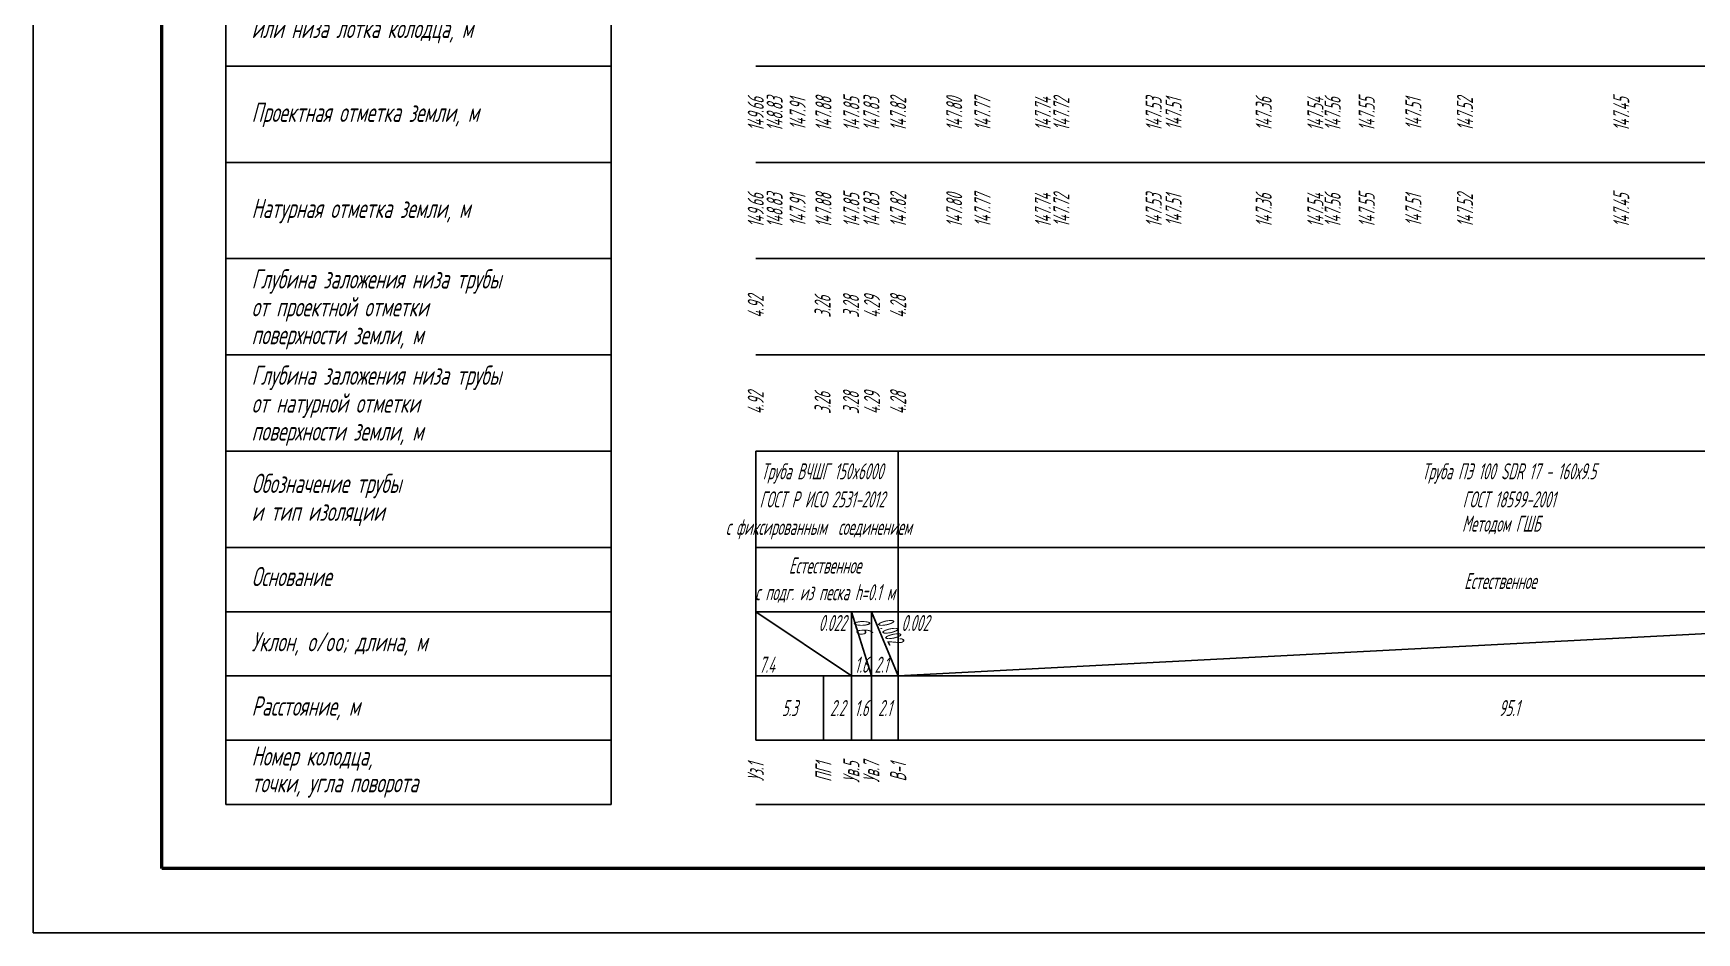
# Model space of a CAD drawing. Header units: metres. Extents: x -30 to 2050, y -904 to 400.
# Drawn here: x -30 to 229, y -20 to 120.1 of the extents above; entities that cross this region are included whole.
import ezdxf
from ezdxf.enums import TextEntityAlignment as Align

# ---------------------------------------------------------------- set-up
doc = ezdxf.new("R2010")
doc.units = ezdxf.units.M
doc.header["$LTSCALE"] = 0.2
doc.layers.add('Таблица', color=7, linetype='Continuous')
doc.styles.get("Standard").update_dxf_attribs({"font": 'SPDS.shx', "width": 0.7, "oblique": 15, "height": 3})

msp = doc.modelspace()

# ---------------------------------------------------------------- linework, layer by layer
at = {"color": 0}
msp.add_lwpolyline([(-30, 400), (2050, 400), (2050, -20), (-30, -20)], close=True, dxfattribs=at)
at = {"color": 7, "linetype": 'Continuous', "lineweight": 50}
msp.add_lwpolyline([(2045, -10), (-10, -10), (-10, 395), (2045, 395)], close=True, dxfattribs=at)
at = {"layer": 'Таблица'}
for p, q in [((0, 130), (0, 50)), ((0, 130), (0, 0)), ((60, 130), (60, 115)), ((0, 115), (60, 115)), ((60, 115), (60, 100)), ((82.5, 115), (511.73873, 115)), ((0, 100), (60, 100)), ((0, 100), (60, 100)), ((60, 100), (60, 85)), ((82.5, 100), (511.73873, 100)), ((0, 85), (60, 85)), ((60, 85), (60, 70)), ((82.5, 85), (511.73873, 85)), ((0, 70), (60, 70)), ((60, 70), (60, 55)), ((82.5, 70), (511.73873, 70)), ((0, 55), (60, 55)), ((60, 55), (60, 40)), ((82.5, 55), (511.73873, 55)), ((82.5, 55), (82.5, 40)), ((104.66989, 55), (104.66989, 30)), ((0, 40), (60, 40)), ((0, 40), (60, 40)), ((60, 40), (60, 30)), ((82.5, 40), (82.5, 30)), ((82.5, 40), (511.73873, 40)), ((0, 30), (60, 30)), ((60, 30), (60, 20)), ((82.5, 30), (82.5, 20)), ((82.5, 30), (97.38862, 20)), ((82.5, 30), (511.73873, 30)), ((97.38862, 30), (97.38862, 20)), ((97.38862, 30), (100.50386, 20)), ((100.50386, 30), (100.50386, 20)), ((100.50386, 30), (104.66989, 20)), ((104.66989, 30), (104.66989, 20)), ((104.66989, 20), (294.90565, 30)), ((0, 20), (60, 20)), ((60, 20), (60, 10)), ((82.5, 20), (82.5, 10)), ((82.5, 20), (511.73873, 20)), ((93.04677, 20), (93.04677, 10)), ((97.38862, 20), (97.38862, 10)), ((100.50386, 20), (100.50386, 10)), ((104.66989, 20), (104.66989, 10)), ((0, 10), (60, 10)), ((60, 10), (60, 0)), ((82.5, 10), (511.73873, 10)), ((0, 0), (60, 0)), ((82.5, 0), (511.73873, 0))]:
    msp.add_line(p, q, dxfattribs=at)

# ---------------------------------------------------------------- texts
at = {"color": 2, "insert": (75.0527, 38.45338), "char_height": 2.5, "attachment_point": 1}
msp.add_mtext_dynamic_manual_height_columns('\\pxqc;{\\Q15;\\W0.7;\\C256;Естественное\\Pс подг. из песка h=0.1 м}', width=36.4441955, gutter_width=15, heights=[0], dxfattribs=at)
at = {"layer": 'Таблица', "oblique": 15.0000004}
for s, height, width, p in [('или низа лотка колодца, м', 3, 0.8, (4, 119.36052)), ('Проектная отметка земли, м', 3, 0.8, (4, 106.29187)), ('Натурная отметка земли, м', 3, 0.8, (4, 91.33368)), ('Глубина заложения низа трубы', 3, 0.8, (4, 80.34652)), ('от проектной отметки', 3, 0.8, (4, 76.00301)), ('поверхности земли, м', 3, 0.8, (4, 71.6595)), ('Глубина заложения низа трубы', 3, 0.8, (4, 65.34652)), ('от натурной отметки', 3, 0.8, (4, 61.00301)), ('поверхности земли, м', 3, 0.8, (4, 56.6595)), ('Обозначение трубы', 3, 0.8, (4, 48.49909)), ('и тип изоляции', 3, 0.8, (4, 44.15558)), ('Основание', 3, 0.8, (4, 33.98539)), ('Уклон, o/oo; длина, м', 3, 0.8, (4, 23.8298)), ('7.4', 2.5, 0.7, (83, 20.5)), ('1.6', 2.5, 0.7, (97.88862, 20.5)), ('2.1', 2.5, 0.7, (101.00386, 20.5)), ('Расстояние, м', 3, 0.8, (4, 13.80345)), ('Номер колодца,', 3, 0.8, (4, 6.03219)), ('точки, угла поворота', 3, 0.8, (4, 1.86824))]:
    msp.add_text(s, height=height, dxfattribs=dict(at, width=width)).set_placement(p)
at = {"layer": 'Таблица', "oblique": 15.0000004, "width": 0.7}
for s, rotation, p in [('149.66', 90.0000025, (82.5, 107.5)), ('148.83', 90.0000025, (85.44073, 107.5)), ('147.91', 90.0000025, (89.0208, 107.5)), ('147.88', 90.0000025, (93.04677, 107.5)), ('147.88', 90.0000025, (93.04677, 107.5)), ('147.85', 90.0000025, (97.38862, 107.5)), ('147.85', 90.0000025, (97.38862, 107.5)), ('147.83', 90.0000025, (100.50386, 107.5)), ('147.83', 90.0000025, (100.50386, 107.5)), ('147.82', 90.0000025, (104.66989, 107.5)), ('147.82', 90.0000025, (104.66989, 107.5)), ('147.80', 90.0000025, (113.39983, 107.5)), ('147.77', 90.0000025, (117.80604, 107.5)), ('147.74', 90.0000025, (127.21051, 107.5)), ('147.72', 90.0000025, (130.08895, 107.5)), ('147.53', 90.0000025, (144.46363, 107.5)), ('147.51', 90.0000025, (147.55927, 107.5)), ('147.36', 90.0000025, (161.59178, 107.5)), ('147.54', 90.0000025, (169.64054, 107.5)), ('147.56', 90.0000025, (172.32601, 107.5)), ('147.55', 90.0000025, (177.62933, 107.5)), ('147.51', 90.0000025, (184.89756, 107.5)), ('147.52', 90.0000025, (192.92896, 107.5)), ('147.45', 90.0000025, (217.26222, 107.5)), ('149.66', 90.0000025, (82.5, 92.5)), ('148.83', 90.0000025, (85.44073, 92.5)), ('147.91', 90.0000025, (89.0208, 92.5)), ('147.88', 90.0000025, (93.04677, 92.5)), ('147.88', 90.0000025, (93.04677, 92.5)), ('147.85', 90.0000025, (97.38862, 92.5)), ('147.85', 90.0000025, (97.38862, 92.5)), ('147.83', 90.0000025, (100.50386, 92.5)), ('147.83', 90.0000025, (100.50386, 92.5)), ('147.82', 90.0000025, (104.66989, 92.5)), ('147.82', 90.0000025, (104.66989, 92.5)), ('147.80', 90.0000025, (113.39983, 92.5)), ('147.77', 90.0000025, (117.80604, 92.5)), ('147.74', 90.0000025, (127.21051, 92.5)), ('147.72', 90.0000025, (130.08895, 92.5)), ('147.53', 90.0000025, (144.46363, 92.5)), ('147.51', 90.0000025, (147.55927, 92.5)), ('147.36', 90.0000025, (161.59178, 92.5)), ('147.54', 90.0000025, (169.64054, 92.5)), ('147.56', 90.0000025, (172.32601, 92.5)), ('147.55', 90.0000025, (177.62933, 92.5)), ('147.51', 90.0000025, (184.89756, 92.5)), ('147.52', 90.0000025, (192.92896, 92.5)), ('147.45', 90.0000025, (217.26222, 92.5)), ('4.92', 90.0000025, (82.5, 77.5)), ('4.28', 90.0000025, (104.66989, 77.5)), ('4.92', 90.0000025, (82.5, 62.5)), ('4.28', 90.0000025, (104.66989, 62.5)), ('Уз.1', 90, (82.5, 5)), ('ПГ1', 90, (93.04677, 5)), ('Ув.5', 90, (97.38862, 5)), ('Ув.7', 90, (100.50386, 5)), ('В-1', 90, (104.66989, 5))]:
    msp.add_text(s, height=2.5, rotation=rotation, dxfattribs=at).set_placement(p, align=Align.MIDDLE_CENTER)
for s, p in [('3.26', (94.15296, 77.5)), ('3.28', (98.57408, 77.5)), ('4.29', (101.84788, 77.5)), ('3.26', (94.15296, 62.5)), ('3.28', (98.57408, 62.5)), ('4.29', (101.84788, 62.5))]:
    msp.add_text(s, height=2.5, rotation=90.0000025, dxfattribs=at).set_placement(p, align=Align.CENTER)
for s, p in [('Труба ВЧШГ 150x6000 ', (93.27792, 50.625)), ('Труба ПЭ 100 SDR 17 - 160х9.5', (199.78777, 50.625))]:
    msp.add_text(s, height=2.5, dxfattribs=at).set_placement(p, align=Align.CENTER)
for s, p in [('ГОСТ Р ИСО 2531-2012 ', (93.27792, 47.5)), ('ГОСТ 18599-2001', (199.78777, 47.5)), ('с фиксированным  соединением  ', (93.1961, 43.21381)), ('Методом ГШБ', (198.57525, 43.7172)), ('Естественное', (198.4286, 34.78831)), ('5.3', (87.77338, 15)), ('2.2', (95.21769, 15)), ('1.6', (98.94624, 15)), ('2.1', (102.58688, 15)), ('95.1', (199.78777, 15))]:
    msp.add_text(s, height=2.5, dxfattribs=at).set_placement(p, align=Align.MIDDLE_CENTER)
msp.add_text('0.022', height=2.5, dxfattribs=at).set_placement((96.55368, 29.5), align=Align.TOP_RIGHT)
for s, rotation, p in [('0.6', 287.5157265, (100.72385, 27.04468)), ('0.002', 298.0708459, (105.54171, 25.79738))]:
    msp.add_text(s, height=2.5, rotation=rotation, dxfattribs=at).set_placement(p, align=Align.TOP_RIGHT)
msp.add_text('0.002', height=2.5, dxfattribs=at).set_placement((105.16989, 29.5), align=Align.TOP_LEFT)

doc.saveas('drawing.dxf')
